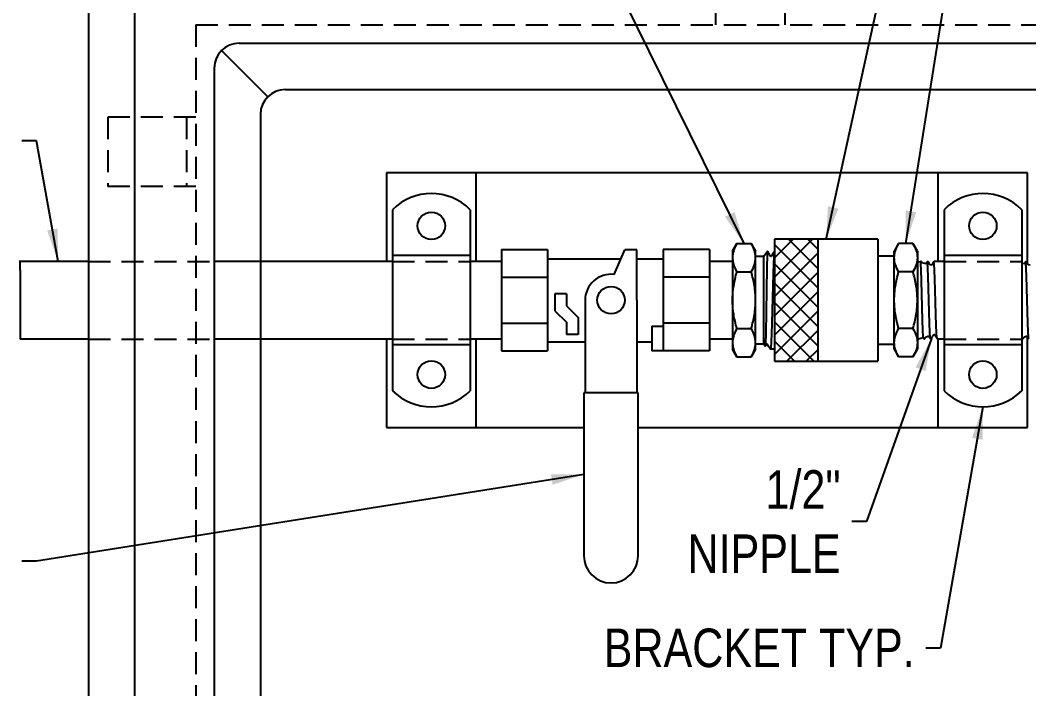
# Model space of a CAD drawing. Header units: inches. Extents: x 1743 to 1787.7, y 1504.4 to 1539.
# Drawn here: x 1752.92 to 1763.84, y 1519.31 to 1526.54 of the extents above; entities that cross this region are included whole.
import ezdxf

# ---------------------------------------------------------------- set-up
doc = ezdxf.new("R2010")
doc.units = ezdxf.units.IN
doc.header["$LTSCALE"] = 1.5
doc.header["$MEASUREMENT"] = 0
doc.linetypes.add('HIDDEN2', pattern=[4.7625, 3.175, -1.5875])
doc.linetypes.add('SLD-Solid', pattern=[0])
for name, color, linetype in [('Enclosure', 4, 'Continuous'), ('m-anno-text', 72, 'Continuous'), ('p-domw-eqpm', 32, 'Continuous')]:
    doc.layers.add(name, color=color, linetype=linetype)
doc.styles.get("Standard").update_dxf_attribs({"font": 'arial.ttf'})
doc.styles.add('VBFA', font='arial.ttf', dxfattribs={"width": 0.8, "height": 0.4168})
doc.dimstyles.get("Standard").update_dxf_attribs({"dimtxt": 0.18, "dimasz": 0.18, "dimexe": 0.18, "dimexo": 0.0625, "dimgap": 0.09, "dimtad": 0, "dimtih": 1, "dimtoh": 1, "dimdec": 4, "dimzin": 3, "dimdsep": 46, "dimlunit": 4, "dimtxsty": 'Standard', "dimcen": 0.09, "dimadec": 0, "dimazin": 0, "dimtfac": 1, "dimtdec": 4, "dimtofl": 0, "dimtmove": 0, "dimatfit": 3, "dimfxl": 1, "dimtolj": 1, "dimtzin": 0, "dimarcsym": 0})

msp = doc.modelspace()

# ---------------------------------------------------------------- linework, layer by layer
at = {"layer": 'Enclosure'}
for p, q in [((1753.66271, 1527.38212), (1753.66271, 1513.59698)), ((1754.16271, 1526.88212), (1754.16271, 1514.09698)), ((1755.29242, 1526.28955), (1766.35528, 1526.28955)), ((1755.60251, 1525.71089), (1755.10251, 1526.21089)), ((1755.02385, 1526.02098), (1755.02385, 1514.95812)), ((1755.79242, 1525.78955), (1765.85528, 1525.78955)), ((1755.52385, 1525.52098), (1755.52385, 1515.45812)), ((1756.88928, 1524.88749), (1756.88928, 1523.93006)), ((1763.82385, 1524.88749), (1756.88928, 1524.88749)), ((1757.85656, 1523.93006), (1757.85656, 1524.88749)), ((1762.85656, 1523.93006), (1762.85656, 1524.88749)), ((1763.82385, 1523.90443), (1763.82385, 1524.88749)), ((1756.95292, 1524.48955), (1756.95292, 1522.53056)), ((1757.79292, 1524.48955), (1757.79292, 1522.53056)), ((1762.92021, 1524.48955), (1762.92021, 1522.53056)), ((1763.76021, 1524.48955), (1763.76021, 1522.53056)), ((1756.88928, 1523.09006), (1756.88928, 1522.13262)), ((1757.85656, 1522.13262), (1757.85656, 1523.09006)), ((1762.85656, 1522.13262), (1762.85656, 1523.09006)), ((1763.82385, 1522.13262), (1763.82385, 1523.11596)), ((1756.88928, 1522.13262), (1759.02245, 1522.13262)), ((1759.61051, 1522.13262), (1763.82385, 1522.13262))]:
    msp.add_line(p, q, dxfattribs=at)
at = {"layer": 'Enclosure', "color": 230, "linetype": 'HIDDEN2', "ltscale": 0.05}
for p, q in [((1760.44885, 1526.48955), (1760.44885, 1527.43955)), ((1761.19885, 1526.48955), (1761.19885, 1527.43955)), ((1754.82385, 1526.48955), (1766.82385, 1526.48955)), ((1754.82385, 1526.48955), (1754.82385, 1514.48955)), ((1754.82385, 1525.48955), (1753.87385, 1525.48955)), ((1753.87385, 1525.48955), (1753.87385, 1524.73955)), ((1754.72385, 1525.48955), (1754.72385, 1524.73955)), ((1754.82385, 1524.73955), (1753.87385, 1524.73955)), ((1753.66271, 1523.93006), (1755.02385, 1523.93006)), ((1756.95292, 1523.93006), (1757.79292, 1523.93006)), ((1762.92021, 1523.93006), (1763.76021, 1523.93006)), ((1753.66271, 1523.09006), (1755.02385, 1523.09006)), ((1756.95292, 1523.09006), (1757.79292, 1523.09006)), ((1762.92021, 1523.09006), (1763.76021, 1523.09006))]:
    msp.add_line(p, q, dxfattribs=at)
at = {"layer": 'Enclosure'}
for centre in [(1757.37292, 1524.31515), (1763.34021, 1524.31515), (1757.37292, 1522.70496), (1763.34021, 1522.70496)]:
    msp.add_circle(centre, 0.14837, dxfattribs=at)
for centre, radius, start, end in [((1755.29242, 1526.02098), 0.26857, 90, 180), ((1755.79242, 1525.52098), 0.26857, 90, 180), ((1757.37292, 1524.06955), 0.59397, 45, 135), ((1763.34021, 1524.06955), 0.59397, 45, 135), ((1757.37292, 1522.95056), 0.59397, 225, 315), ((1763.34021, 1522.95056), 0.59397, 225, 315)]:
    msp.add_arc(centre, radius, start, end, dxfattribs=at)
at = {"layer": 'p-domw-eqpm', "color": 230}
for p, q in [((1761.49533, 1524.17072), (1761.08474, 1523.76013)), ((1761.28608, 1524.17072), (1761.08474, 1523.96938)), ((1761.23633, 1524.17072), (1761.55689, 1523.85017)), ((1761.44558, 1524.17072), (1761.55689, 1524.05941)), ((1761.08474, 1524.11307), (1761.55689, 1523.64092)), ((1761.55689, 1524.02304), (1761.08474, 1523.55088)), ((1761.08474, 1523.90382), (1761.55689, 1523.43167)), ((1761.55689, 1523.81379), (1761.08474, 1523.34163)), ((1761.08474, 1523.69457), (1761.55689, 1523.22242)), ((1761.55689, 1523.60454), (1761.08474, 1523.13239)), ((1761.08474, 1523.48532), (1761.55689, 1523.01317)), ((1761.55689, 1523.39529), (1761.08474, 1522.92314)), ((1761.08474, 1523.27607), (1761.51142, 1522.84939)), ((1761.55689, 1523.18604), (1761.22024, 1522.84939)), ((1761.08474, 1523.06683), (1761.30217, 1522.84939)), ((1761.55689, 1522.97679), (1761.42949, 1522.84939))]:
    msp.add_line(p, q, dxfattribs=at)
at = {"layer": 'p-domw-eqpm'}
for p, q in [((1762.20395, 1524.17072), (1761.08474, 1524.17072)), ((1761.08474, 1524.17072), (1761.08474, 1522.84939)), ((1761.55689, 1522.84939), (1761.55689, 1524.17072)), ((1762.20395, 1524.17072), (1762.20395, 1522.84939)), ((1757.79292, 1523.9937), (1756.95292, 1523.9937)), ((1758.13093, 1524.05732), (1758.63093, 1524.05732)), ((1758.13093, 1524.05732), (1758.13093, 1522.96279)), ((1758.63093, 1524.05732), (1758.63093, 1522.96279)), ((1758.63093, 1523.95917), (1759.42294, 1523.95917)), ((1759.34941, 1523.78866), (1759.46485, 1524.05633)), ((1759.59702, 1524.05633), (1759.46485, 1524.05633)), ((1759.59702, 1523.51006), (1759.59702, 1524.05633)), ((1759.59702, 1523.95917), (1759.88093, 1523.95917)), ((1760.38093, 1524.05732), (1759.88093, 1524.05732)), ((1759.88093, 1524.05732), (1759.88093, 1522.96279)), ((1760.38093, 1524.05732), (1760.38093, 1522.96279)), ((1763.76021, 1523.9937), (1762.92021, 1523.9937)), ((1753.66271, 1523.93006), (1752.92471, 1523.93006)), ((1756.95292, 1523.93006), (1755.02385, 1523.93006)), ((1758.13093, 1523.93006), (1757.79292, 1523.93006)), ((1760.63093, 1523.93006), (1760.38093, 1523.93006)), ((1762.92021, 1523.93006), (1762.80852, 1523.93006)), ((1762.80852, 1523.92455), (1762.80852, 1523.93006)), ((1758.13093, 1523.76006), (1758.63093, 1523.76006)), ((1760.38093, 1523.76006), (1759.88093, 1523.76006)), ((1758.70966, 1523.57986), (1758.70966, 1523.39586)), ((1758.83476, 1523.57986), (1758.70966, 1523.57986)), ((1758.83476, 1523.57986), (1758.83476, 1523.44768)), ((1758.83476, 1523.44768), (1758.95987, 1523.32258)), ((1759.03593, 1523.51006), (1759.03593, 1522.50642)), ((1759.59702, 1523.51006), (1759.59702, 1522.50642)), ((1758.70966, 1523.39586), (1758.83476, 1523.27076)), ((1758.95987, 1523.32258), (1758.95987, 1523.13859)), ((1758.13093, 1523.26006), (1758.63093, 1523.26006)), ((1758.83476, 1523.27076), (1758.83476, 1523.13859)), ((1759.75985, 1523.22951), (1759.88093, 1523.22951)), ((1759.75985, 1523.22951), (1759.75985, 1522.96279)), ((1760.38093, 1523.26006), (1759.88093, 1523.26006)), ((1753.66271, 1523.09006), (1752.92471, 1523.09006)), ((1756.95292, 1523.09006), (1755.02385, 1523.09006)), ((1758.13093, 1523.09006), (1757.79292, 1523.09006)), ((1758.95987, 1523.13859), (1758.83476, 1523.13859)), ((1760.63093, 1523.09006), (1760.38093, 1523.09006)), ((1762.84384, 1523.09679), (1762.84384, 1523.09006)), ((1762.92021, 1523.09006), (1762.84384, 1523.09006)), ((1757.79292, 1523.02641), (1756.95292, 1523.02641)), ((1758.63093, 1523.06095), (1759.03593, 1523.06095)), ((1759.59702, 1523.06095), (1759.75985, 1523.06095)), ((1763.76021, 1523.02641), (1762.92021, 1523.02641)), ((1758.13093, 1522.96279), (1758.63093, 1522.96279)), ((1760.38093, 1522.96279), (1759.75985, 1522.96279)), ((1761.08474, 1522.84939), (1762.20395, 1522.84939)), ((1759.02245, 1522.50642), (1759.02245, 1520.74581)), ((1759.61051, 1522.50642), (1759.02245, 1522.50642)), ((1759.61051, 1520.74581), (1759.61051, 1522.50642))]:
    msp.add_line(p, q, dxfattribs=at)
at = {"layer": 'p-domw-eqpm', "linetype": 'SLD-Solid', "lineweight": 25}
for p, q in [((1760.63093, 1524.04131), (1760.67838, 1524.12349)), ((1760.67838, 1524.12349), (1760.83348, 1524.12349)), ((1760.83348, 1524.12349), (1760.88093, 1524.04131)), ((1762.42838, 1524.12349), (1762.38093, 1524.04131)), ((1762.58348, 1524.12349), (1762.42838, 1524.12349)), ((1762.63093, 1524.04131), (1762.58348, 1524.12349)), ((1760.63093, 1524.04131), (1760.63093, 1523.97013)), ((1760.63093, 1523.97013), (1760.63093, 1523.51006)), ((1760.88093, 1523.97013), (1760.88093, 1524.04131)), ((1760.88093, 1523.98481), (1760.96955, 1523.98481)), ((1760.88093, 1523.51006), (1760.88093, 1523.97013)), ((1760.96955, 1523.98481), (1761.00884, 1524.04093)), ((1760.96955, 1523.03531), (1760.96955, 1523.98481)), ((1761.00925, 1524.04077), (1761.00911, 1524.041)), ((1761.04126, 1523.98483), (1761.0518, 1523.98483)), ((1762.38093, 1523.98481), (1762.20395, 1523.98481)), ((1762.38093, 1523.97013), (1762.38093, 1524.04131)), ((1762.38093, 1523.51006), (1762.38093, 1523.97013)), ((1762.63093, 1524.04131), (1762.63093, 1523.97013)), ((1762.63093, 1523.97013), (1762.63093, 1523.51006)), ((1762.66145, 1523.92188), (1762.63094, 1523.93005)), ((1762.66499, 1523.9285), (1762.6612, 1523.92195)), ((1762.67557, 1523.92867), (1762.66555, 1523.92898)), ((1762.68345, 1523.91549), (1762.67611, 1523.92818)), ((1762.72442, 1523.90501), (1762.68311, 1523.91608)), ((1762.747, 1523.92644), (1762.73698, 1523.92676)), ((1762.7874, 1523.88813), (1762.76611, 1523.89384)), ((1763.78829, 1523.90501), (1763.76021, 1523.91253)), ((1763.81087, 1523.92644), (1763.80084, 1523.92676)), ((1763.85126, 1523.88813), (1763.82997, 1523.89384)), ((1760.67838, 1523.81677), (1760.83348, 1523.81677)), ((1762.58348, 1523.81677), (1762.42838, 1523.81677)), ((1760.63093, 1523.51006), (1760.63093, 1523.04998)), ((1760.88093, 1523.04998), (1760.88093, 1523.51006)), ((1762.38093, 1523.04998), (1762.38093, 1523.51006)), ((1762.63093, 1523.51006), (1762.63093, 1523.04998)), ((1760.67838, 1523.20334), (1760.83348, 1523.20334)), ((1762.58348, 1523.20334), (1762.42838, 1523.20334)), ((1762.63093, 1523.09006), (1762.63986, 1523.09034)), ((1762.6404, 1523.09083), (1762.64161, 1523.09292)), ((1762.64131, 1523.09284), (1762.69268, 1523.1066)), ((1762.69242, 1523.10705), (1762.70071, 1523.09272)), ((1762.70126, 1523.09225), (1762.71129, 1523.09256)), ((1762.72429, 1523.11507), (1762.75564, 1523.12347)), ((1762.77269, 1523.09447), (1762.78272, 1523.09478)), ((1762.80727, 1523.13731), (1762.81861, 1523.14034)), ((1763.76021, 1523.10027), (1763.76458, 1523.09272)), ((1763.76512, 1523.09225), (1763.77515, 1523.09256)), ((1763.78815, 1523.11507), (1763.81951, 1523.12347)), ((1760.63093, 1523.04998), (1760.63093, 1522.97881)), ((1760.67838, 1522.89662), (1760.63093, 1522.97881)), ((1760.88093, 1522.97881), (1760.83348, 1522.89662)), ((1760.88093, 1522.97881), (1760.88093, 1523.04998)), ((1760.96955, 1523.03531), (1760.88093, 1523.03531)), ((1760.98501, 1523.01322), (1760.96955, 1523.03531)), ((1761.00865, 1523.03529), (1760.99811, 1523.03529)), ((1761.08474, 1522.97881), (1761.04126, 1522.97881)), ((1762.20395, 1523.03531), (1762.38093, 1523.03531)), ((1762.38093, 1522.97881), (1762.38093, 1523.04998)), ((1762.38093, 1522.97881), (1762.42838, 1522.89662)), ((1762.58348, 1522.89662), (1762.63093, 1522.97881)), ((1762.63093, 1523.04998), (1762.63093, 1522.97881)), ((1760.67838, 1522.89662), (1760.83348, 1522.89662)), ((1762.58348, 1522.89662), (1762.42838, 1522.89662))]:
    msp.add_line(p, q, dxfattribs=at)
at = {"layer": 'p-domw-eqpm', "lineweight": 25}
for q in [(1752.92471, 1523.93006), (1752.92471, 1523.09006)]:
    msp.add_line((1752.92471, 1523.83552), q, dxfattribs=at)
at = {"layer": 'p-domw-eqpm', "lineweight": 25, "flags": 128}
msp.add_lwpolyline([(1752.92471, 1523.93006), (1752.91668, 1523.92981), (1752.91584, 1523.92837), (1752.91537, 1523.92755)], dxfattribs=at)
at = {"layer": 'p-domw-eqpm'}
msp.add_circle((1759.31648, 1523.51006), 0.14837, dxfattribs=at)
for centre, radius, start, end in [((1759.31648, 1523.51006), 0.28054, 83.257989, 180), ((1759.31648, 1520.74581), 0.29403, 180, 0)]:
    msp.add_arc(centre, radius, start, end, dxfattribs=at)
at = {"layer": 'p-domw-eqpm', "linetype": 'SLD-Solid', "lineweight": 25}
for points, knots in [([(1760.67838, 1524.12349), (1760.6639, 1524.0984), (1760.65197, 1524.07313), (1760.63546, 1524.02206), (1760.63093, 1523.99626), (1760.63093, 1523.97013)], [0, 0, 0, 0, 0.5, 0.5, 1, 1, 1, 1]), ([(1760.88093, 1523.97013), (1760.88093, 1523.98315), (1760.87981, 1523.99622), (1760.87547, 1524.02208), (1760.87226, 1524.03493), (1760.85986, 1524.07323), (1760.84793, 1524.09847), (1760.83348, 1524.12349)], [0, 0, 0, 0, 0.25, 0.25, 0.5, 0.5, 1, 1, 1, 1]), ([(1762.38093, 1523.97013), (1762.38093, 1523.98315), (1762.38205, 1523.99622), (1762.38639, 1524.02208), (1762.38961, 1524.03493), (1762.40201, 1524.07323), (1762.41393, 1524.09847), (1762.42838, 1524.12349)], [0, 0, 0, 0, 0.25, 0.25, 0.5, 0.5, 1, 1, 1, 1]), ([(1762.58348, 1524.12349), (1762.59797, 1524.0984), (1762.6099, 1524.07313), (1762.62641, 1524.02206), (1762.63093, 1523.99626), (1762.63093, 1523.97013)], [0, 0, 0, 0, 0.5, 0.5, 1, 1, 1, 1]), ([(1760.63093, 1523.97013), (1760.63093, 1523.95712), (1760.63205, 1523.94404), (1760.63639, 1523.91818), (1760.63961, 1523.90534), (1760.65201, 1523.86703), (1760.66393, 1523.8418), (1760.67838, 1523.81677)], [0, 0, 0, 0, 0.25, 0.25, 0.5, 0.5, 1, 1, 1, 1]), ([(1760.83348, 1523.81677), (1760.84797, 1523.84186), (1760.8599, 1523.86713), (1760.87641, 1523.9182), (1760.88093, 1523.94401), (1760.88093, 1523.97013)], [0, 0, 0, 0, 0.5, 0.5, 1, 1, 1, 1]), ([(1761.00911, 1524.041), (1761.00906, 1524.04103), (1761.00895, 1524.04109), (1761.00879, 1524.04088), (1761.00864, 1524.04044), (1761.00848, 1524.03975), (1761.00832, 1524.03881), (1761.00816, 1524.03763), (1761.00799, 1524.0362), (1761.00783, 1524.03452), (1761.00766, 1524.03259), (1761.0075, 1524.03041), (1761.00733, 1524.02799), (1761.00716, 1524.02529), (1761.00699, 1524.02232), (1761.00682, 1524.01906), (1761.00665, 1524.01554), (1761.00648, 1524.01196), (1761.00633, 1524.00836), (1761.00618, 1524.00477), (1761.00603, 1524.00101), (1761.00588, 1523.99704), (1761.00574, 1523.99287), (1761.00559, 1523.98851), (1761.00544, 1523.98396), (1761.00528, 1523.97891), (1761.00511, 1523.97333), (1761.00493, 1523.96717), (1761.00476, 1523.96075), (1761.00458, 1523.95418), (1761.00441, 1523.94747), (1761.00425, 1523.94062), (1761.00408, 1523.93356), (1761.00392, 1523.92664), (1761.00377, 1523.91991), (1761.00363, 1523.91341), (1761.00348, 1523.90675), (1761.00334, 1523.89991), (1761.00319, 1523.89289), (1761.00304, 1523.88568), (1761.00289, 1523.87833), (1761.00273, 1523.87034), (1761.00256, 1523.86167), (1761.00238, 1523.8523), (1761.0022, 1523.84273), (1761.00204, 1523.83421), (1761.0019, 1523.82681), (1761.00179, 1523.82061), (1761.00168, 1523.81434), (1761.00154, 1523.80649), (1761.00137, 1523.79702), (1761.00117, 1523.78583), (1761.00098, 1523.77446), (1761.0008, 1523.76353), (1761.00062, 1523.7531), (1761.00046, 1523.74318), (1761.0003, 1523.73315), (1761.00013, 1523.72268), (1760.99996, 1523.71176), (1760.99979, 1523.70039), (1760.99961, 1523.6889), (1760.99946, 1523.67877), (1760.99933, 1523.67003), (1760.99922, 1523.66271), (1760.99911, 1523.65535), (1760.99897, 1523.64621), (1760.99881, 1523.63526), (1760.99862, 1523.62245), (1760.99843, 1523.60956), (1760.99825, 1523.5973), (1760.99807, 1523.5857), (1760.99791, 1523.57475), (1760.99775, 1523.56376), (1760.99758, 1523.55238), (1760.9974, 1523.54061), (1760.99722, 1523.52845), (1760.99704, 1523.51627), (1760.99687, 1523.5049), (1760.99671, 1523.49435), (1760.99656, 1523.48461), (1760.99641, 1523.47488), (1760.99626, 1523.46443), (1760.99609, 1523.45328), (1760.99591, 1523.44144), (1760.99573, 1523.42962), (1760.99555, 1523.41783), (1760.99538, 1523.40608), (1760.99521, 1523.39492), (1760.99505, 1523.38435), (1760.99489, 1523.37437), (1760.99474, 1523.36443), (1760.99459, 1523.35454), (1760.99444, 1523.34471), (1760.9943, 1523.33517), (1760.99415, 1523.32592), (1760.99401, 1523.31695), (1760.99386, 1523.30805), (1760.99371, 1523.29856), (1760.99354, 1523.28851), (1760.99336, 1523.27793), (1760.99318, 1523.26747), (1760.993, 1523.25713), (1760.99282, 1523.24692), (1760.99265, 1523.23732), (1760.99248, 1523.22831), (1760.99233, 1523.21986), (1760.99217, 1523.21154), (1760.99201, 1523.20333), (1760.99185, 1523.19524), (1760.9917, 1523.18749), (1760.99155, 1523.18008), (1760.9914, 1523.17298), (1760.99126, 1523.166), (1760.9911, 1523.15863), (1760.99093, 1523.15092), (1760.99075, 1523.1429), (1760.99058, 1523.13507), (1760.9904, 1523.12744), (1760.99022, 1523.12001), (1760.99006, 1523.11312), (1760.9899, 1523.10675), (1760.98975, 1523.10087), (1760.9896, 1523.09515), (1760.98945, 1523.0896), (1760.9893, 1523.08422), (1760.98915, 1523.07914), (1760.989, 1523.07435), (1760.98886, 1523.06983), (1760.98871, 1523.06547), (1760.98855, 1523.06096), (1760.98839, 1523.05635), (1760.98821, 1523.05169), (1760.98803, 1523.04727), (1760.98784, 1523.04311), (1760.98766, 1523.03921), (1760.98749, 1523.03573), (1760.98732, 1523.03265), (1760.98717, 1523.02991), (1760.98701, 1523.02738), (1760.98685, 1523.02505), (1760.98669, 1523.02292), (1760.98654, 1523.02104), (1760.98639, 1523.0194), (1760.98624, 1523.01799), (1760.9861, 1523.01674), (1760.98594, 1523.0156), (1760.98578, 1523.01461), (1760.9856, 1523.01383), (1760.98543, 1523.0133), (1760.98525, 1523.01308), (1760.98512, 1523.01305), (1760.98505, 1523.01319), (1760.98503, 1523.01323)], [0, 0, 0, 0, 0.00694105, 0.01388289, 0.02082392, 0.0277938, 0.03476449, 0.04173438, 0.04874855, 0.05576355, 0.06277772, 0.06982188, 0.07686688, 0.08391104, 0.0911566, 0.09840215, 0.10566234, 0.11292252, 0.11909109, 0.12525966, 0.13143725, 0.13761483, 0.14388443, 0.15015403, 0.1564331, 0.16271217, 0.1702473, 0.17778242, 0.185334, 0.19288559, 0.20013122, 0.20737686, 0.21463718, 0.22189749, 0.22806673, 0.23423597, 0.24041448, 0.24659298, 0.25286543, 0.25913788, 0.26542006, 0.27170225, 0.2792434, 0.28678455, 0.29434264, 0.30190073, 0.30658489, 0.31126906, 0.31595727, 0.32064548, 0.32867962, 0.33671377, 0.34476841, 0.35282305, 0.35958381, 0.36634457, 0.37311753, 0.37989049, 0.38734922, 0.39480794, 0.40228306, 0.40975817, 0.41443026, 0.41910235, 0.42377854, 0.42845473, 0.43646899, 0.44448324, 0.45251839, 0.46055353, 0.46729992, 0.47404631, 0.48080514, 0.48756397, 0.49500963, 0.5024553, 0.5099177, 0.51738011, 0.52335291, 0.52932572, 0.53530715, 0.54128858, 0.54861599, 0.55594439, 0.5632718, 0.57063527, 0.57799974, 0.58536322, 0.59172557, 0.59808858, 0.60445094, 0.61083696, 0.61722364, 0.62360964, 0.62957073, 0.63553182, 0.64150172, 0.64747162, 0.65478671, 0.66210281, 0.66941789, 0.67676984, 0.68412282, 0.69147476, 0.69782961, 0.70418513, 0.71053998, 0.71691895, 0.72329859, 0.72967755, 0.73556778, 0.74145802, 0.74735675, 0.75325548, 0.76048157, 0.76770864, 0.77493473, 0.78219635, 0.78945895, 0.79672057, 0.80299502, 0.80927011, 0.81554454, 0.82184263, 0.82814138, 0.83443946, 0.84030971, 0.84617996, 0.85205885, 0.85793774, 0.86514102, 0.87234529, 0.87954857, 0.88678801, 0.89402845, 0.90126789, 0.90752509, 0.91378294, 0.92004014, 0.92632099, 0.93260251, 0.93888336, 0.94469457, 0.95050578, 0.95632538, 0.96214497, 0.96927427, 0.97640452, 0.98353381, 0.99069819, 0.99786354, 1, 1, 1, 1]), ([(1761.00925, 1524.04079), (1761.01537, 1524.03019), (1761.02615, 1524.01153), (1761.03694, 1523.99288), (1761.04159, 1523.98483)], [0, 0, 0, 0, 0.568339629, 1, 1, 1, 1]), ([(1761.08474, 1524.04126), (1761.0847, 1524.04127), (1761.08453, 1524.04132), (1761.08425, 1524.04101), (1761.0839, 1524.04035), (1761.08356, 1524.03935), (1761.08321, 1524.03802), (1761.08286, 1524.03636), (1761.08251, 1524.03436), (1761.08217, 1524.03204), (1761.08182, 1524.02941), (1761.08147, 1524.02645), (1761.08111, 1524.02314), (1761.08076, 1524.01949), (1761.0804, 1524.01547), (1761.08004, 1524.01112), (1761.07968, 1524.00645), (1761.07932, 1524.00146), (1761.07897, 1523.99616), (1761.07861, 1523.99055), (1761.07826, 1523.98463), (1761.0779, 1523.97843), (1761.07756, 1523.97193), (1761.07721, 1523.96516), (1761.07686, 1523.95812), (1761.07652, 1523.95082), (1761.07618, 1523.94302), (1761.07582, 1523.93467), (1761.07545, 1523.92572), (1761.07507, 1523.91642), (1761.07469, 1523.90679), (1761.07432, 1523.89712), (1761.07396, 1523.88748), (1761.07361, 1523.87789), (1761.07325, 1523.86804), (1761.0729, 1523.85795), (1761.07254, 1523.84769), (1761.07219, 1523.83727), (1761.07184, 1523.8267), (1761.07148, 1523.81593), (1761.07113, 1523.8049), (1761.07077, 1523.79361), (1761.07042, 1523.78207), (1761.07006, 1523.77037), (1761.06971, 1523.75851), (1761.06935, 1523.74652), (1761.069, 1523.7344), (1761.06866, 1523.72217), (1761.06831, 1523.70983), (1761.06797, 1523.69741), (1761.06763, 1523.68491), (1761.0673, 1523.67233), (1761.06696, 1523.65964), (1761.06662, 1523.64682), (1761.06627, 1523.63345), (1761.0659, 1523.61951), (1761.06551, 1523.60501), (1761.06513, 1523.5904), (1761.06474, 1523.57569), (1761.06436, 1523.56137), (1761.06399, 1523.54745), (1761.06363, 1523.53396), (1761.06327, 1523.52044), (1761.06291, 1523.50691), (1761.06256, 1523.49346), (1761.06221, 1523.48011), (1761.06185, 1523.46687), (1761.0615, 1523.45367), (1761.06115, 1523.44044), (1761.0608, 1523.42718), (1761.06045, 1523.41391), (1761.0601, 1523.40073), (1761.05976, 1523.38765), (1761.05941, 1523.3747), (1761.05907, 1523.36187), (1761.05874, 1523.34916), (1761.0584, 1523.33657), (1761.05807, 1523.32406), (1761.05772, 1523.31163), (1761.05738, 1523.29929), (1761.05703, 1523.28704), (1761.05668, 1523.27491), (1761.05632, 1523.2625), (1761.05594, 1523.24985), (1761.05555, 1523.23698), (1761.05515, 1523.22431), (1761.05476, 1523.21186), (1761.05438, 1523.20001), (1761.05401, 1523.18876), (1761.05365, 1523.1781), (1761.05329, 1523.16765), (1761.05293, 1523.15743), (1761.05258, 1523.14752), (1761.05223, 1523.13791), (1761.05189, 1523.1286), (1761.05154, 1523.11955), (1761.0512, 1523.1107), (1761.05086, 1523.10206), (1761.05052, 1523.09365), (1761.05018, 1523.08553), (1761.04985, 1523.07768), (1761.04951, 1523.0701), (1761.04917, 1523.06278), (1761.04883, 1523.05571), (1761.04848, 1523.04891), (1761.04813, 1523.04238), (1761.04778, 1523.03614), (1761.04742, 1523.0302), (1761.04707, 1523.02455), (1761.04671, 1523.01921), (1761.04634, 1523.01402), (1761.04596, 1523.00902), (1761.04556, 1523.00425), (1761.04517, 1522.99989), (1761.04478, 1522.99592), (1761.04439, 1522.99248), (1761.04403, 1522.98951), (1761.04367, 1522.98698), (1761.04332, 1522.98479), (1761.04297, 1522.98294), (1761.04262, 1522.98144), (1761.04228, 1522.98028), (1761.04195, 1522.97945), (1761.04162, 1522.97894), (1761.04129, 1522.97876), (1761.04097, 1522.97886), (1761.04076, 1522.97919), (1761.04066, 1522.97935)], [0, 0, 0, 0, 0.00293615, 0.011563523, 0.019418374, 0.027298263, 0.035200814, 0.043123606, 0.051064182, 0.058877868, 0.066703916, 0.074539916, 0.082383437, 0.090392238, 0.09840372, 0.106415269, 0.114424274, 0.122428128, 0.130424233, 0.138410008, 0.146382891, 0.154340345, 0.162279863, 0.170198971, 0.178095235, 0.185966265, 0.193809715, 0.202416457, 0.211052838, 0.219721666, 0.228419799, 0.237144026, 0.245077713, 0.253027702, 0.260991485, 0.268966523, 0.27695026, 0.284797413, 0.292648022, 0.30049963, 0.308349777, 0.316356068, 0.32435568, 0.332346022, 0.340324526, 0.348288641, 0.35623585, 0.364163663, 0.372069631, 0.379951343, 0.387806437, 0.395633304, 0.403468469, 0.411331872, 0.419221183, 0.427926461, 0.436656982, 0.445409462, 0.454180564, 0.462966911, 0.470947442, 0.478935138, 0.486927418, 0.494921689, 0.502915356, 0.510763188, 0.518605483, 0.526439799, 0.53426371, 0.54223406, 0.550188538, 0.55812464, 0.566039902, 0.573931896, 0.581798239, 0.589636596, 0.597461557, 0.605313605, 0.613192528, 0.621095967, 0.629021516, 0.636966729, 0.644929122, 0.653704544, 0.662494319, 0.671295025, 0.680103213, 0.688915418, 0.696909641, 0.704901715, 0.712889046, 0.720869055, 0.728839172, 0.736654879, 0.744456194, 0.752240752, 0.760006219, 0.767908091, 0.775785287, 0.783635453, 0.791459593, 0.799299896, 0.807168031, 0.815061658, 0.822978392, 0.830915802, 0.838871421, 0.846842744, 0.854827237, 0.862822341, 0.870825475, 0.87963505, 0.888447733, 0.897260045, 0.906068512, 0.914869666, 0.922844089, 0.930807099, 0.938756161, 0.946688769, 0.954602444, 0.962354021, 0.970082708, 0.977786271, 0.985462521, 0.993290909, 1, 1, 1, 1]), ([(1761.05146, 1523.98425), (1761.05566, 1523.99151), (1761.06235, 1524.00308), (1761.07324, 1524.02193), (1761.07994, 1524.03351), (1761.08414, 1524.04079)], [0, 0, 0, 0, 0.38542765, 0.61402882, 1, 1, 1, 1]), ([(1762.42838, 1523.81677), (1762.4139, 1523.84186), (1762.40197, 1523.86713), (1762.38546, 1523.9182), (1762.38093, 1523.94401), (1762.38093, 1523.97013)], [0, 0, 0, 0, 0.5, 0.5, 1, 1, 1, 1]), ([(1762.63093, 1523.97013), (1762.63093, 1523.95712), (1762.62981, 1523.94404), (1762.62547, 1523.91818), (1762.62226, 1523.90534), (1762.60986, 1523.86703), (1762.59793, 1523.8418), (1762.58348, 1523.81677)], [0, 0, 0, 0, 0.25, 0.25, 0.5, 0.5, 1, 1, 1, 1]), ([(1762.66145, 1523.92187), (1762.66146, 1523.92187), (1762.66156, 1523.92189), (1762.66176, 1523.92164), (1762.66204, 1523.92107), (1762.66232, 1523.92015), (1762.6626, 1523.9189), (1762.66288, 1523.91732), (1762.66317, 1523.91541), (1762.66345, 1523.91316), (1762.66374, 1523.91057), (1762.66403, 1523.90769), (1762.66431, 1523.90452), (1762.66459, 1523.90109), (1762.66487, 1523.89735), (1762.66515, 1523.89329), (1762.66543, 1523.88892), (1762.66571, 1523.88423), (1762.66599, 1523.87924), (1762.66627, 1523.87393), (1762.66656, 1523.8683), (1762.66685, 1523.86236), (1762.66713, 1523.85612), (1762.66742, 1523.84967), (1762.6677, 1523.84302), (1762.66798, 1523.83618), (1762.66826, 1523.82909), (1762.66854, 1523.82172), (1762.66882, 1523.81408), (1762.6691, 1523.80616), (1762.66938, 1523.798), (1762.66966, 1523.78958), (1762.66995, 1523.78089), (1762.67024, 1523.77195), (1762.67053, 1523.76278), (1762.67081, 1523.7535), (1762.67109, 1523.74413), (1762.67137, 1523.73468), (1762.67165, 1523.72505), (1762.67192, 1523.71522), (1762.6722, 1523.70518), (1762.67249, 1523.69495), (1762.67277, 1523.68456), (1762.67306, 1523.67399), (1762.67334, 1523.66324), (1762.67363, 1523.65231), (1762.67392, 1523.64126), (1762.6742, 1523.63022), (1762.67448, 1523.6192), (1762.67476, 1523.60823), (1762.67503, 1523.59716), (1762.67531, 1523.58598), (1762.67559, 1523.5747), (1762.67588, 1523.56332), (1762.67616, 1523.55189), (1762.67645, 1523.54037), (1762.67673, 1523.52878), (1762.67702, 1523.51712), (1762.6773, 1523.50545), (1762.67756, 1523.49519), (1762.67777, 1523.48637), (1762.67795, 1523.47898), (1762.67814, 1523.47159), (1762.67833, 1523.46356), (1762.67855, 1523.45491), (1762.67878, 1523.44563), (1762.67901, 1523.43638), (1762.67925, 1523.42715), (1762.67948, 1523.41795), (1762.67974, 1523.4077), (1762.68003, 1523.39641), (1762.68035, 1523.38412), (1762.68066, 1523.37194), (1762.68093, 1523.36161), (1762.68116, 1523.35308), (1762.68134, 1523.3463), (1762.68153, 1523.33958), (1762.68173, 1523.33232), (1762.68194, 1523.32455), (1762.68217, 1523.31629), (1762.68241, 1523.30813), (1762.68264, 1523.30007), (1762.68287, 1523.2921), (1762.68313, 1523.2833), (1762.68342, 1523.27373), (1762.68373, 1523.26344), (1762.68405, 1523.2534), (1762.68432, 1523.24499), (1762.68455, 1523.23814), (1762.68474, 1523.23274), (1762.68492, 1523.22743), (1762.68512, 1523.22176), (1762.68533, 1523.21575), (1762.68556, 1523.20945), (1762.6858, 1523.20329), (1762.68603, 1523.1973), (1762.68626, 1523.19146), (1762.68652, 1523.18511), (1762.6868, 1523.17832), (1762.68712, 1523.1712), (1762.68744, 1523.1644), (1762.68771, 1523.15887), (1762.68794, 1523.15446), (1762.68813, 1523.15105), (1762.68831, 1523.14775), (1762.68851, 1523.14429), (1762.68872, 1523.14071), (1762.68895, 1523.13706), (1762.68918, 1523.13361), (1762.68941, 1523.13035), (1762.68965, 1523.12729), (1762.68991, 1523.12409), (1762.69019, 1523.12084), (1762.69051, 1523.11767), (1762.69083, 1523.11489), (1762.69112, 1523.11271), (1762.69139, 1523.11103), (1762.69162, 1523.10975), (1762.69185, 1523.10869), (1762.69209, 1523.10785), (1762.69228, 1523.1073), (1762.6924, 1523.10712), (1762.69244, 1523.10706)], [0, 0, 0, 0, 0.00093054, 0.01001595, 0.01919971, 0.02838347, 0.03759642, 0.04680936, 0.05612989, 0.06545042, 0.07480156, 0.0841527, 0.09319079, 0.10222887, 0.11129485, 0.12036083, 0.12952496, 0.13868908, 0.14788235, 0.15707562, 0.16637627, 0.17567692, 0.18500812, 0.19433931, 0.20335805, 0.2123768, 0.22142338, 0.23046996, 0.2396145, 0.24875905, 0.2579327, 0.26710636, 0.27638719, 0.28566803, 0.29497931, 0.30429059, 0.31328966, 0.32228873, 0.33131559, 0.34034245, 0.3494671, 0.35859176, 0.36774547, 0.37689918, 0.38615983, 0.39542047, 0.40471149, 0.4140025, 0.4229816, 0.43196069, 0.44096752, 0.44997436, 0.45907881, 0.46818325, 0.47731667, 0.48645009, 0.49569019, 0.5049303, 0.51420071, 0.52347112, 0.52934943, 0.53522773, 0.54111384, 0.54699994, 0.55444487, 0.56189079, 0.56933572, 0.57681652, 0.58429833, 0.59177914, 0.60198713, 0.61219511, 0.62244421, 0.6326933, 0.63855816, 0.64442302, 0.65029565, 0.65616829, 0.66359616, 0.67102501, 0.67845287, 0.68591651, 0.69338114, 0.70084478, 0.71102931, 0.72121385, 0.73143943, 0.74166501, 0.74751654, 0.75336807, 0.75922735, 0.76508663, 0.77249756, 0.77990948, 0.78732041, 0.79476702, 0.80221463, 0.80966124, 0.81982254, 0.82998384, 0.84018611, 0.85038839, 0.85622731, 0.86206624, 0.8679129, 0.87375956, 0.88115452, 0.88855047, 0.89594543, 0.90337602, 0.9108076, 0.91823819, 0.92837767, 0.93851716, 0.94869751, 0.95887787, 0.9663514, 0.97382595, 0.98129948, 0.98880991, 0.99632138, 1, 1, 1, 1]), ([(1762.73642, 1523.92627), (1762.7352, 1523.92417), (1762.73352, 1523.92125), (1762.73088, 1523.91669), (1762.72801, 1523.91172), (1762.72561, 1523.90758), (1762.72417, 1523.90508)], [0, 0, 0, 0, 0.29749068, 0.4129712, 0.64587441, 1, 1, 1, 1]), ([(1762.77269, 1523.09451), (1762.7726, 1523.09451), (1762.7724, 1523.09452), (1762.77213, 1523.09492), (1762.77187, 1523.09549), (1762.77165, 1523.09613), (1762.77144, 1523.09691), (1762.77121, 1523.09791), (1762.77096, 1523.09918), (1762.7707, 1523.10075), (1762.77043, 1523.10254), (1762.77017, 1523.10456), (1762.7699, 1523.1068), (1762.76961, 1523.10951), (1762.76929, 1523.11276), (1762.76894, 1523.11665), (1762.7686, 1523.12091), (1762.76829, 1523.12495), (1762.76803, 1523.12863), (1762.76782, 1523.13183), (1762.7676, 1523.13517), (1762.76737, 1523.13891), (1762.76713, 1523.14308), (1762.76686, 1523.14773), (1762.7666, 1523.15257), (1762.76633, 1523.15762), (1762.76606, 1523.16287), (1762.76577, 1523.16885), (1762.76545, 1523.17562), (1762.76511, 1523.18326), (1762.76476, 1523.19122), (1762.76446, 1523.19845), (1762.7642, 1523.20481), (1762.76399, 1523.21022), (1762.76377, 1523.21574), (1762.76354, 1523.2218), (1762.76329, 1523.22841), (1762.76303, 1523.2356), (1762.76276, 1523.24295), (1762.76249, 1523.25047), (1762.76223, 1523.25813), (1762.76193, 1523.26671), (1762.76162, 1523.27623), (1762.76127, 1523.28678), (1762.76093, 1523.29754), (1762.76063, 1523.30713), (1762.76037, 1523.31546), (1762.76015, 1523.32247), (1762.75994, 1523.32956), (1762.7597, 1523.33724), (1762.75946, 1523.34555), (1762.75919, 1523.35448), (1762.75892, 1523.36352), (1762.75866, 1523.37264), (1762.75839, 1523.38186), (1762.7581, 1523.39207), (1762.75778, 1523.40328), (1762.75744, 1523.41553), (1762.75709, 1523.42788), (1762.75679, 1523.43877), (1762.75653, 1523.44813), (1762.75632, 1523.45595), (1762.7561, 1523.46379), (1762.75587, 1523.47225), (1762.75562, 1523.48131), (1762.75535, 1523.49098), (1762.75509, 1523.50067), (1762.75482, 1523.51039), (1762.75455, 1523.52012), (1762.75426, 1523.53081), (1762.75395, 1523.54244), (1762.7536, 1523.55502), (1762.75326, 1523.56757), (1762.75296, 1523.57829), (1762.75272, 1523.58716), (1762.75252, 1523.59422), (1762.75232, 1523.60126), (1762.7521, 1523.609), (1762.75186, 1523.61743), (1762.75161, 1523.62653), (1762.75135, 1523.63559), (1762.75109, 1523.64459), (1762.75083, 1523.65354), (1762.75058, 1523.6623), (1762.75032, 1523.67087), (1762.75008, 1523.67925), (1762.74983, 1523.68756), (1762.74958, 1523.69579), (1762.74933, 1523.70395), (1762.74909, 1523.71144), (1762.74888, 1523.71827), (1762.74868, 1523.72448), (1762.74848, 1523.73062), (1762.74827, 1523.73734), (1762.74803, 1523.74458), (1762.74777, 1523.75233), (1762.74751, 1523.75997), (1762.74726, 1523.76749), (1762.747, 1523.77489), (1762.74674, 1523.78206), (1762.74649, 1523.789), (1762.74624, 1523.79571), (1762.74599, 1523.8023), (1762.74574, 1523.80875), (1762.74549, 1523.81507), (1762.74526, 1523.8208), (1762.74504, 1523.82598), (1762.74484, 1523.83063), (1762.74465, 1523.83518), (1762.74443, 1523.8401), (1762.74419, 1523.84535), (1762.74394, 1523.85088), (1762.74368, 1523.85624), (1762.74342, 1523.86143), (1762.74316, 1523.86644), (1762.74291, 1523.87121), (1762.74265, 1523.87573), (1762.7424, 1523.88002), (1762.74215, 1523.88414), (1762.7419, 1523.88809), (1762.74165, 1523.89186), (1762.74137, 1523.89583), (1762.74107, 1523.89994), (1762.74075, 1523.90389), (1762.74045, 1523.90736), (1762.74017, 1523.9104), (1762.73988, 1523.91319), (1762.73959, 1523.9158), (1762.73928, 1523.91819), (1762.73897, 1523.92035), (1762.73866, 1523.92221), (1762.73838, 1523.92355), (1762.73815, 1523.92451), (1762.73795, 1523.92519), (1762.73776, 1523.92575), (1762.73752, 1523.92629), (1762.73723, 1523.9267), (1762.73692, 1523.9268), (1762.73665, 1523.92664), (1762.73649, 1523.92637), (1762.73643, 1523.92626)], [0, 0, 0, 0, 0.0070278, 0.01655202, 0.02249278, 0.02843354, 0.03438287, 0.0403322, 0.04762013, 0.05490905, 0.06219698, 0.06952072, 0.07684546, 0.08416919, 0.09366102, 0.10315286, 0.11267976, 0.12220667, 0.12814907, 0.13409147, 0.14004245, 0.14599343, 0.15328337, 0.1605743, 0.16786424, 0.17518999, 0.18251675, 0.1898425, 0.19933695, 0.20883139, 0.21836092, 0.22789045, 0.23383454, 0.23977863, 0.24573129, 0.25168396, 0.25897596, 0.26626895, 0.27356096, 0.28088878, 0.28821761, 0.29554544, 0.30504257, 0.3145397, 0.32407192, 0.33360415, 0.33954999, 0.34549584, 0.35145027, 0.35740469, 0.36469885, 0.371994, 0.37928816, 0.38661815, 0.39394915, 0.40127914, 0.41077909, 0.42027903, 0.42981409, 0.43934914, 0.44529673, 0.45124432, 0.45720049, 0.46315666, 0.47045296, 0.47775025, 0.48504655, 0.4923787, 0.49971185, 0.50704401, 0.51654675, 0.52604949, 0.53558734, 0.5451252, 0.55054441, 0.55596361, 0.5613893, 0.56681499, 0.57392999, 0.5810459, 0.58816089, 0.5953091, 0.60245824, 0.60960644, 0.61647894, 0.62335226, 0.63022476, 0.63712715, 0.64403039, 0.65093278, 0.65635354, 0.66177429, 0.66720153, 0.67262878, 0.67974581, 0.68686376, 0.69398079, 0.70113104, 0.70828222, 0.71543248, 0.72230694, 0.72918222, 0.73605668, 0.74296105, 0.74986626, 0.75677063, 0.76219291, 0.76761519, 0.77304395, 0.77847272, 0.78559175, 0.7927117, 0.79983073, 0.80698299, 0.81413618, 0.82128844, 0.82816482, 0.83504204, 0.84191842, 0.84882473, 0.85573187, 0.86263818, 0.87183697, 0.88104367, 0.8889324, 0.89682113, 0.90472986, 0.9126386, 0.92124365, 0.9298487, 0.93847974, 0.94711078, 0.95246346, 0.95781614, 0.96317506, 0.96853398, 0.9777354, 0.98694474, 0.99483572, 1, 1, 1, 1]), ([(1762.76645, 1523.89325), (1762.76459, 1523.89646), (1762.75829, 1523.90737), (1762.75198, 1523.91827), (1762.74754, 1523.92596)], [0, 0, 0, 0, 0.29490661, 1, 1, 1, 1]), ([(1763.80028, 1523.92627), (1763.79907, 1523.92417), (1763.79738, 1523.92125), (1763.79474, 1523.91669), (1763.79187, 1523.91172), (1763.78948, 1523.90758), (1763.78803, 1523.90508)], [0, 0, 0, 0, 0.29749068, 0.4129712, 0.64587441, 1, 1, 1, 1]), ([(1763.83655, 1523.09451), (1763.83647, 1523.09451), (1763.83627, 1523.09452), (1763.83599, 1523.09492), (1763.83573, 1523.09549), (1763.83552, 1523.09613), (1763.8353, 1523.09691), (1763.83507, 1523.09791), (1763.83482, 1523.09918), (1763.83456, 1523.10075), (1763.8343, 1523.10254), (1763.83403, 1523.10456), (1763.83377, 1523.1068), (1763.83347, 1523.10951), (1763.83315, 1523.11276), (1763.83281, 1523.11665), (1763.83246, 1523.12091), (1763.83216, 1523.12495), (1763.8319, 1523.12863), (1763.83168, 1523.13183), (1763.83147, 1523.13517), (1763.83124, 1523.13891), (1763.83099, 1523.14308), (1763.83073, 1523.14773), (1763.83046, 1523.15257), (1763.8302, 1523.15762), (1763.82993, 1523.16287), (1763.82964, 1523.16885), (1763.82932, 1523.17562), (1763.82897, 1523.18326), (1763.82862, 1523.19122), (1763.82832, 1523.19845), (1763.82806, 1523.20481), (1763.82785, 1523.21022), (1763.82763, 1523.21574), (1763.8274, 1523.2218), (1763.82716, 1523.22841), (1763.82689, 1523.2356), (1763.82662, 1523.24295), (1763.82636, 1523.25047), (1763.82609, 1523.25813), (1763.8258, 1523.26671), (1763.82548, 1523.27623), (1763.82513, 1523.28678), (1763.82479, 1523.29754), (1763.82449, 1523.30713), (1763.82423, 1523.31546), (1763.82402, 1523.32247), (1763.8238, 1523.32956), (1763.82357, 1523.33724), (1763.82332, 1523.34555), (1763.82305, 1523.35448), (1763.82279, 1523.36352), (1763.82252, 1523.37264), (1763.82225, 1523.38186), (1763.82196, 1523.39207), (1763.82164, 1523.40328), (1763.8213, 1523.41553), (1763.82096, 1523.42788), (1763.82066, 1523.43877), (1763.8204, 1523.44813), (1763.82018, 1523.45595), (1763.81996, 1523.46379), (1763.81973, 1523.47225), (1763.81948, 1523.48131), (1763.81922, 1523.49098), (1763.81895, 1523.50067), (1763.81868, 1523.51039), (1763.81842, 1523.52012), (1763.81813, 1523.53081), (1763.81781, 1523.54244), (1763.81747, 1523.55502), (1763.81712, 1523.56757), (1763.81683, 1523.57829), (1763.81658, 1523.58716), (1763.81638, 1523.59422), (1763.81618, 1523.60126), (1763.81597, 1523.609), (1763.81573, 1523.61743), (1763.81547, 1523.62653), (1763.81521, 1523.63559), (1763.81495, 1523.64459), (1763.81469, 1523.65354), (1763.81444, 1523.6623), (1763.81419, 1523.67087), (1763.81394, 1523.67925), (1763.81369, 1523.68756), (1763.81344, 1523.69579), (1763.81319, 1523.70395), (1763.81296, 1523.71144), (1763.81274, 1523.71827), (1763.81254, 1523.72448), (1763.81235, 1523.73062), (1763.81213, 1523.73734), (1763.81189, 1523.74458), (1763.81163, 1523.75233), (1763.81138, 1523.75997), (1763.81112, 1523.76749), (1763.81086, 1523.77489), (1763.81061, 1523.78206), (1763.81035, 1523.789), (1763.8101, 1523.79571), (1763.80985, 1523.8023), (1763.8096, 1523.80875), (1763.80935, 1523.81507), (1763.80912, 1523.8208), (1763.8089, 1523.82598), (1763.80871, 1523.83063), (1763.80851, 1523.83518), (1763.80829, 1523.8401), (1763.80806, 1523.84535), (1763.8078, 1523.85088), (1763.80754, 1523.85624), (1763.80729, 1523.86143), (1763.80703, 1523.86644), (1763.80677, 1523.87121), (1763.80652, 1523.87573), (1763.80627, 1523.88002), (1763.80602, 1523.88414), (1763.80577, 1523.88809), (1763.80552, 1523.89186), (1763.80524, 1523.89583), (1763.80493, 1523.89994), (1763.80462, 1523.90389), (1763.80432, 1523.90736), (1763.80403, 1523.9104), (1763.80374, 1523.91319), (1763.80345, 1523.9158), (1763.80315, 1523.91819), (1763.80283, 1523.92035), (1763.80252, 1523.92221), (1763.80225, 1523.92355), (1763.80201, 1523.92451), (1763.80182, 1523.92519), (1763.80162, 1523.92575), (1763.80138, 1523.92629), (1763.8011, 1523.9267), (1763.80078, 1523.9268), (1763.80051, 1523.92664), (1763.80036, 1523.92637), (1763.80029, 1523.92626)], [0, 0, 0, 0, 0.0070278, 0.01655202, 0.02249278, 0.02843354, 0.03438287, 0.0403322, 0.04762013, 0.05490905, 0.06219698, 0.06952072, 0.07684546, 0.08416919, 0.09366102, 0.10315286, 0.11267976, 0.12220667, 0.12814907, 0.13409147, 0.14004245, 0.14599343, 0.15328337, 0.1605743, 0.16786424, 0.17518999, 0.18251675, 0.1898425, 0.19933695, 0.20883139, 0.21836092, 0.22789045, 0.23383454, 0.23977863, 0.24573129, 0.25168396, 0.25897596, 0.26626895, 0.27356096, 0.28088878, 0.28821761, 0.29554544, 0.30504257, 0.3145397, 0.32407192, 0.33360415, 0.33954999, 0.34549584, 0.35145027, 0.35740469, 0.36469885, 0.371994, 0.37928816, 0.38661815, 0.39394915, 0.40127914, 0.41077909, 0.42027903, 0.42981409, 0.43934914, 0.44529673, 0.45124432, 0.45720049, 0.46315666, 0.47045296, 0.47775025, 0.48504655, 0.4923787, 0.49971185, 0.50704401, 0.51654675, 0.52604949, 0.53558734, 0.5451252, 0.55054441, 0.55596361, 0.5613893, 0.56681499, 0.57392999, 0.5810459, 0.58816089, 0.5953091, 0.60245824, 0.60960644, 0.61647894, 0.62335226, 0.63022476, 0.63712715, 0.64403039, 0.65093278, 0.65635354, 0.66177429, 0.66720153, 0.67262878, 0.67974581, 0.68686376, 0.69398079, 0.70113104, 0.70828222, 0.71543248, 0.72230694, 0.72918222, 0.73605668, 0.74296105, 0.74986626, 0.75677063, 0.76219291, 0.76761519, 0.77304395, 0.77847272, 0.78559175, 0.7927117, 0.79983073, 0.80698299, 0.81413618, 0.82128844, 0.82816482, 0.83504204, 0.84191842, 0.84882473, 0.85573187, 0.86263818, 0.87183697, 0.88104367, 0.8889324, 0.89682113, 0.90472986, 0.9126386, 0.92124365, 0.9298487, 0.93847974, 0.94711078, 0.95246346, 0.95781614, 0.96317506, 0.96853398, 0.9777354, 0.98694474, 0.99483572, 1, 1, 1, 1]), ([(1763.83031, 1523.89325), (1763.82845, 1523.89646), (1763.82215, 1523.90737), (1763.81585, 1523.91827), (1763.8114, 1523.92596)], [0, 0, 0, 0, 0.29490661, 1, 1, 1, 1]), ([(1760.63093, 1523.51006), (1760.63093, 1523.536), (1760.63204, 1523.56203), (1760.63642, 1523.61427), (1760.63967, 1523.64013), (1760.65214, 1523.71693), (1760.66406, 1523.76717), (1760.67838, 1523.81677)], [0, 0, 0, 0, 0.25, 0.25, 0.5, 0.5, 1, 1, 1, 1]), ([(1760.88093, 1523.51006), (1760.88093, 1523.536), (1760.87983, 1523.56203), (1760.87544, 1523.61427), (1760.87219, 1523.64013), (1760.85972, 1523.71693), (1760.8478, 1523.76717), (1760.83348, 1523.81677)], [0, 0, 0, 0, 0.25, 0.25, 0.5, 0.5, 1, 1, 1, 1]), ([(1762.38093, 1523.51006), (1762.38093, 1523.536), (1762.38204, 1523.56203), (1762.38642, 1523.61427), (1762.38967, 1523.64013), (1762.40214, 1523.71693), (1762.41406, 1523.76717), (1762.42838, 1523.81677)], [0, 0, 0, 0, 0.25, 0.25, 0.5, 0.5, 1, 1, 1, 1]), ([(1762.63093, 1523.51006), (1762.63093, 1523.536), (1762.62983, 1523.56203), (1762.62544, 1523.61427), (1762.62219, 1523.64013), (1762.60972, 1523.71693), (1762.5978, 1523.76717), (1762.58348, 1523.81677)], [0, 0, 0, 0, 0.25, 0.25, 0.5, 0.5, 1, 1, 1, 1]), ([(1760.67838, 1523.20334), (1760.66397, 1523.25325), (1760.6519, 1523.30433), (1760.63539, 1523.40671), (1760.63093, 1523.4582), (1760.63093, 1523.51006)], [0, 0, 0, 0, 0.5, 0.5, 1, 1, 1, 1]), ([(1760.83348, 1523.20334), (1760.84789, 1523.25325), (1760.85997, 1523.30433), (1760.87647, 1523.40671), (1760.88093, 1523.4582), (1760.88093, 1523.51006)], [0, 0, 0, 0, 0.5, 0.5, 1, 1, 1, 1]), ([(1762.42838, 1523.20334), (1762.41397, 1523.25325), (1762.4019, 1523.30433), (1762.38539, 1523.40671), (1762.38093, 1523.4582), (1762.38093, 1523.51006)], [0, 0, 0, 0, 0.5, 0.5, 1, 1, 1, 1]), ([(1762.58348, 1523.20334), (1762.59789, 1523.25325), (1762.60997, 1523.30433), (1762.62647, 1523.40671), (1762.63093, 1523.4582), (1762.63093, 1523.51006)], [0, 0, 0, 0, 0.5, 0.5, 1, 1, 1, 1]), ([(1760.67838, 1523.20334), (1760.6639, 1523.17825), (1760.65197, 1523.15298), (1760.63546, 1523.10191), (1760.63093, 1523.07611), (1760.63093, 1523.04998)], [0, 0, 0, 0, 0.5, 0.5, 1, 1, 1, 1]), ([(1760.88093, 1523.04998), (1760.88093, 1523.063), (1760.87981, 1523.07607), (1760.87547, 1523.10193), (1760.87226, 1523.11478), (1760.85986, 1523.15308), (1760.84793, 1523.17831), (1760.83348, 1523.20334)], [0, 0, 0, 0, 0.25, 0.25, 0.5, 0.5, 1, 1, 1, 1]), ([(1762.38093, 1523.04998), (1762.38093, 1523.063), (1762.38205, 1523.07607), (1762.38639, 1523.10193), (1762.38961, 1523.11478), (1762.40201, 1523.15308), (1762.41393, 1523.17831), (1762.42838, 1523.20334)], [0, 0, 0, 0, 0.25, 0.25, 0.5, 0.5, 1, 1, 1, 1]), ([(1762.58348, 1523.20334), (1762.59797, 1523.17825), (1762.6099, 1523.15298), (1762.62641, 1523.10191), (1762.63093, 1523.07611), (1762.63093, 1523.04998)], [0, 0, 0, 0, 0.5, 0.5, 1, 1, 1, 1]), ([(1762.71183, 1523.09305), (1762.71518, 1523.09886), (1762.71944, 1523.10623), (1762.7237, 1523.1136), (1762.72461, 1523.11516)], [0, 0, 0, 0, 0.78828301, 1, 1, 1, 1]), ([(1762.75538, 1523.12394), (1762.7567, 1523.12165), (1762.76228, 1523.11199), (1762.76787, 1523.10233), (1762.77213, 1523.09496)], [0, 0, 0, 0, 0.23686697, 1, 1, 1, 1]), ([(1762.78326, 1523.09528), (1762.78428, 1523.09704), (1762.78634, 1523.10061), (1762.78941, 1523.10592), (1762.79242, 1523.11112), (1762.7953, 1523.11611), (1762.79807, 1523.1209), (1762.80071, 1523.12547), (1762.80323, 1523.12983), (1762.80552, 1523.13379), (1762.80696, 1523.13628), (1762.80761, 1523.1374)], [0, 0, 0, 0, 0.12688364, 0.25559099, 0.37890816, 0.49697169, 0.60992484, 0.71791964, 0.82111932, 0.91970106, 1, 1, 1, 1]), ([(1763.77569, 1523.09305), (1763.77905, 1523.09886), (1763.78331, 1523.10623), (1763.78757, 1523.1136), (1763.78847, 1523.11516)], [0, 0, 0, 0, 0.78828301, 1, 1, 1, 1]), ([(1763.81924, 1523.12394), (1763.82056, 1523.12165), (1763.82615, 1523.11199), (1763.83173, 1523.10233), (1763.83599, 1523.09496)], [0, 0, 0, 0, 0.23686697, 1, 1, 1, 1]), ([(1760.63093, 1523.04998), (1760.63093, 1523.03697), (1760.63205, 1523.02389), (1760.63639, 1522.99803), (1760.63961, 1522.98519), (1760.65201, 1522.94688), (1760.66393, 1522.92165), (1760.67838, 1522.89662)], [0, 0, 0, 0, 0.25, 0.25, 0.5, 0.5, 1, 1, 1, 1]), ([(1760.83348, 1522.89662), (1760.84797, 1522.92171), (1760.8599, 1522.94698), (1760.87641, 1522.99805), (1760.88093, 1523.02385), (1760.88093, 1523.04998)], [0, 0, 0, 0, 0.5, 0.5, 1, 1, 1, 1]), ([(1760.99845, 1523.03587), (1760.9947, 1523.02939), (1760.99035, 1523.02186), (1760.986, 1523.01433), (1760.98539, 1523.01328)], [0, 0, 0, 0, 0.86031044, 1, 1, 1, 1]), ([(1761.04066, 1522.97933), (1761.03662, 1522.98632), (1761.03037, 1522.99714), (1761.02283, 1523.01019), (1761.01609, 1523.02185), (1761.01156, 1523.02968), (1761.00832, 1523.03529)], [0, 0, 0, 0, 0.37500788, 0.57990568, 0.69966655, 1, 1, 1, 1]), ([(1762.42838, 1522.89662), (1762.4139, 1522.92171), (1762.40197, 1522.94698), (1762.38546, 1522.99805), (1762.38093, 1523.02385), (1762.38093, 1523.04998)], [0, 0, 0, 0, 0.5, 0.5, 1, 1, 1, 1]), ([(1762.63093, 1523.04998), (1762.63093, 1523.03697), (1762.62981, 1523.02389), (1762.62547, 1522.99803), (1762.62226, 1522.98519), (1762.60986, 1522.94688), (1762.59793, 1522.92165), (1762.58348, 1522.89662)], [0, 0, 0, 0, 0.25, 0.25, 0.5, 0.5, 1, 1, 1, 1])]:
    msp.add_open_spline(points, degree=3, knots=knots, dxfattribs=at)
at = {"layer": 'p-domw-eqpm'}
for points, knots in [([(1762.80784, 1523.92403), (1762.80358, 1523.91667), (1762.79667, 1523.90472), (1762.78977, 1523.89278), (1762.78712, 1523.88821)], [0, 0, 0, 0, 0.61678634, 1, 1, 1, 1]), ([(1762.84412, 1523.0967), (1762.84411, 1523.0967), (1762.84402, 1523.09667), (1762.84384, 1523.09679), (1762.84357, 1523.09711), (1762.84331, 1523.09768), (1762.84304, 1523.09848), (1762.84278, 1523.09949), (1762.84248, 1523.10086), (1762.84216, 1523.10266), (1762.84182, 1523.10498), (1762.84147, 1523.10768), (1762.84117, 1523.11036), (1762.84091, 1523.11289), (1762.8407, 1523.11514), (1762.84048, 1523.11753), (1762.84025, 1523.12026), (1762.84, 1523.12335), (1762.83974, 1523.12686), (1762.83947, 1523.13058), (1762.8392, 1523.13451), (1762.83894, 1523.13866), (1762.83864, 1523.14344), (1762.83833, 1523.14892), (1762.83798, 1523.15519), (1762.83764, 1523.1618), (1762.83734, 1523.16787), (1762.83708, 1523.17326), (1762.83686, 1523.17787), (1762.83665, 1523.18261), (1762.83641, 1523.18783), (1762.83617, 1523.19356), (1762.8359, 1523.19984), (1762.83563, 1523.2063), (1762.83537, 1523.21293), (1762.8351, 1523.21973), (1762.83481, 1523.22739), (1762.83449, 1523.23594), (1762.83415, 1523.24546), (1762.83381, 1523.25524), (1762.8335, 1523.26401), (1762.83324, 1523.27166), (1762.83303, 1523.27811), (1762.83281, 1523.28466), (1762.83258, 1523.29178), (1762.83233, 1523.29951), (1762.83206, 1523.30785), (1762.8318, 1523.31632), (1762.83153, 1523.3249), (1762.83127, 1523.33361), (1762.83098, 1523.34327), (1762.83066, 1523.35393), (1762.83032, 1523.36563), (1762.82997, 1523.37747), (1762.82967, 1523.38795), (1762.82941, 1523.397), (1762.82919, 1523.40457), (1762.82897, 1523.41219), (1762.82874, 1523.42042), (1762.82849, 1523.42927), (1762.82823, 1523.43874), (1762.82796, 1523.44826), (1762.8277, 1523.45783), (1762.82743, 1523.46745), (1762.82714, 1523.47804), (1762.82682, 1523.4896), (1762.82648, 1523.50216), (1762.82613, 1523.51473), (1762.82583, 1523.52574), (1762.82557, 1523.53517), (1762.82535, 1523.54301), (1762.82514, 1523.55084), (1762.8249, 1523.55924), (1762.82466, 1523.56821), (1762.82439, 1523.57774), (1762.82413, 1523.58724), (1762.82386, 1523.59672), (1762.8236, 1523.60617), (1762.82331, 1523.61649), (1762.82299, 1523.62766), (1762.82264, 1523.63965), (1762.8223, 1523.65155), (1762.82199, 1523.66184), (1762.82173, 1523.67058), (1762.82152, 1523.6778), (1762.8213, 1523.68496), (1762.82107, 1523.6926), (1762.82082, 1523.70068), (1762.82056, 1523.70919), (1762.8203, 1523.7176), (1762.82003, 1523.72592), (1762.81976, 1523.73413), (1762.81947, 1523.74302), (1762.81915, 1523.75253), (1762.8188, 1523.76261), (1762.81846, 1523.77248), (1762.81816, 1523.7809), (1762.8179, 1523.78797), (1762.81768, 1523.79375), (1762.81747, 1523.79943), (1762.81724, 1523.80544), (1762.81699, 1523.81172), (1762.81672, 1523.81825), (1762.81646, 1523.82463), (1762.81619, 1523.83084), (1762.81593, 1523.83689), (1762.81563, 1523.84334), (1762.81531, 1523.85012), (1762.81497, 1523.85715), (1762.81462, 1523.86388), (1762.81432, 1523.86948), (1762.81406, 1523.87407), (1762.81385, 1523.87777), (1762.81363, 1523.88133), (1762.8134, 1523.88502), (1762.81315, 1523.8888), (1762.81289, 1523.89262), (1762.81262, 1523.89623), (1762.81236, 1523.89964), (1762.81209, 1523.90285), (1762.8118, 1523.90613), (1762.81148, 1523.90941), (1762.81113, 1523.9126), (1762.81079, 1523.91542), (1762.81049, 1523.91757), (1762.81023, 1523.91917), (1762.81001, 1523.92036), (1762.8098, 1523.9214), (1762.80957, 1523.92237), (1762.80932, 1523.92321), (1762.80905, 1523.92388), (1762.80878, 1523.92432), (1762.80852, 1523.92455), (1762.80825, 1523.92453), (1762.80803, 1523.92438), (1762.8079, 1523.92411), (1762.80785, 1523.92402)], [0, 0, 0, 0, 0.00046427, 0.00775109, 0.01503889, 0.02232571, 0.02964832, 0.03697193, 0.04429455, 0.05378492, 0.06327528, 0.07280073, 0.08232617, 0.08826779, 0.0942094, 0.10015959, 0.10610977, 0.11339874, 0.1206887, 0.12797767, 0.13530245, 0.14262823, 0.14995301, 0.15944619, 0.16893937, 0.17846763, 0.18799589, 0.19393927, 0.19988264, 0.20583459, 0.21178654, 0.21907766, 0.22636978, 0.23366091, 0.24098786, 0.24831581, 0.25564276, 0.26513877, 0.27463477, 0.28416586, 0.29369695, 0.29964206, 0.30558718, 0.31154087, 0.31749456, 0.32478783, 0.33208209, 0.33937536, 0.34670446, 0.35403457, 0.36136368, 0.37086247, 0.38036126, 0.38989515, 0.39942905, 0.40537588, 0.41132272, 0.41727813, 0.42323354, 0.43052892, 0.4378253, 0.44512068, 0.45245191, 0.45978414, 0.46711537, 0.47661692, 0.48611846, 0.49565511, 0.50519176, 0.51114029, 0.51708882, 0.52304593, 0.52900304, 0.5363005, 0.54359895, 0.55089641, 0.55822972, 0.56556404, 0.57289736, 0.5824016, 0.59190585, 0.60144521, 0.61098457, 0.61693476, 0.62288495, 0.62884373, 0.6348025, 0.642102, 0.64940248, 0.65670198, 0.66403733, 0.67137369, 0.67870905, 0.68821594, 0.69772282, 0.70726484, 0.71680686, 0.72275872, 0.72871058, 0.73467102, 0.74063146, 0.747933, 0.75523552, 0.76253705, 0.76987446, 0.77721286, 0.78455027, 0.7940598, 0.80356934, 0.81311402, 0.8226587, 0.82861232, 0.83456594, 0.84052815, 0.84649036, 0.85379405, 0.86109874, 0.86840243, 0.87574201, 0.88308259, 0.89042216, 0.89993452, 0.90944688, 0.9189944, 0.92854191, 0.93449729, 0.94045266, 0.94641663, 0.95238059, 0.95968645, 0.96699329, 0.97429914, 0.98164089, 0.98898364, 0.99632539, 1, 1, 1, 1]), ([(1762.81832, 1523.14083), (1762.82193, 1523.13459), (1762.83035, 1523.12003), (1762.83876, 1523.10548), (1762.84357, 1523.09716)], [0, 0, 0, 0, 0.42892778, 1, 1, 1, 1])]:
    msp.add_open_spline(points, degree=3, knots=knots, dxfattribs=at)

# ---------------------------------------------------------------- texts
at = {"layer": 'm-anno-text', "char_height": 0.4168, "attachment_point": 6, "style": 'VBFA'}
for s, insert, width in [('1/2" NIPPLE', (1761.80091, 1521.11524), 2.375613), ('BRACKET TYP.', (1762.60202, 1519.74629), 5.2279207)]:
    msp.add_mtext(s, dxfattribs=dict(at, insert=insert, width=width))

# ---------------------------------------------------------------- leaders
at = {"layer": 'm-anno-text'}
for points in [[(1761.64434, 1524.17072), (1762.88031, 1529.81462), (1763.04031, 1529.81462)], [(1760.75593, 1524.12349), (1758.50239, 1528.70119), (1758.34239, 1528.70119)], [(1762.50593, 1524.12349), (1763.22657, 1528.64611), (1763.38657, 1528.64611)], [(1753.33477, 1523.93006), (1753.10127, 1525.23358), (1752.94127, 1525.23358)], [(1762.78272, 1523.09478), (1762.08091, 1521.11524), (1761.92091, 1521.11524)], [(1763.34021, 1522.35659), (1762.88202, 1519.74629), (1762.72202, 1519.74629)], [(1759.02245, 1521.62611), (1753.10127, 1520.68542), (1752.94127, 1520.68542)]]:
    msp.add_leader(points, dimstyle='Standard', override={"dimscale": 1.95}, dxfattribs=at)

doc.saveas('drawing.dxf')
